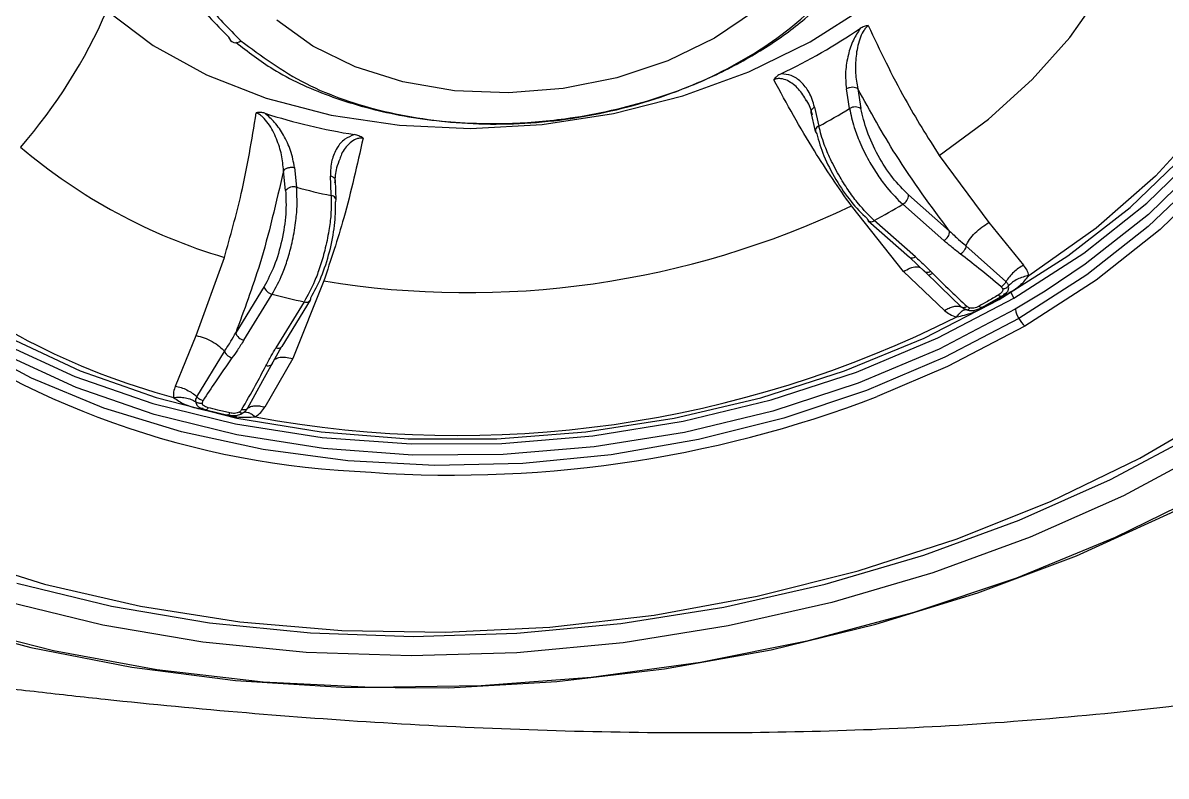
# Model space of a CAD drawing. Extents: x 525 to 613, y 487 to 635.
# Drawn here: x 582.59 to 584.257, y 575.948 to 577.046 of the extents above; entities that cross this region are included whole.
import ezdxf

# ---------------------------------------------------------------- set-up
doc = ezdxf.new("R2010")
doc.units = 0
doc.header["$MEASUREMENT"] = 0
doc.layers.add('1', color=4, linetype='Continuous')
doc.layers.add('STD TEST', color=3, linetype='Continuous')

# ---------------------------------------------------------------- blocks, each defined once
blk = doc.blocks.new('2023 VANGUARD')
at = {"layer": '1', "color": 3, "linetype": 'Continuous', "lineweight": 25}
for p, q in [((14.8478, -15.741), (14.8524, -15.7696)), ((14.7847, -15.7676), (14.7909, -15.7953)), ((14.7795, -15.7751), (14.7858, -15.8034)), ((14.9666, -15.8382), (15.0389, -15.936)), ((14.0262, -15.8558), (14.0292, -15.8845)), ((14.0132, -15.8891), (14.0102, -15.8603)), ((14.0872, -15.9031), (14.0858, -15.8741)), ((14.9817, -15.9485), (14.9216, -15.8956)), ((14.9143, -16.0073), (14.8384, -15.9116)), ((14.9132, -15.9093), (14.9733, -15.9622)), ((14.8629, -15.9333), (14.923, -15.9862)), ((14.9319, -15.9859), (14.8718, -15.933)), ((15.0389, -15.936), (15.0896, -15.9981)), ((15.0055, -15.9699), (15.0638, -16.022)), ((13.8828, -16.1006), (13.9239, -15.9867)), ((14.9237, -15.9868), (14.9456, -16.0076)), ((14.9683, -16.0295), (14.9434, -16.0054)), ((14.0689, -16.0211), (14.0236, -16.1341)), ((14.9741, -16.0642), (14.9143, -16.0073)), ((14.9569, -16.0103), (14.951, -16.0132)), ((13.9819, -16.0294), (13.9405, -16.0967)), ((13.9523, -16.1076), (13.9937, -16.0403)), ((14.999, -16.0591), (14.9683, -16.0295)), ((15.065, -16.0375), (15.065, -16.0376)), ((15.0711, -16.038), (15.0754, -16.0461)), ((15.1211, -16.0359), (15.0775, -16.0623)), ((14.0405, -16.0514), (13.9991, -16.1187)), ((14.008, -16.1164), (14.0495, -16.049)), ((15.0288, -16.0598), (15.0569, -16.0438)), ((15.0034, -16.0626), (15.0036, -16.0621)), ((15.0037, -16.0621), (15.0077, -16.0633)), ((13.8525, -16.1743), (13.8828, -16.1006)), ((13.9927, -16.1433), (14.0074, -16.1172)), ((13.8839, -16.19), (13.9241, -16.1239)), ((14.0236, -16.1341), (13.9831, -16.2053)), ((13.9942, -16.1406), (13.9797, -16.1668)), ((13.9797, -16.1668), (13.9572, -16.2074)), ((13.8873, -16.2051), (13.8873, -16.2051)), ((13.8971, -16.2089), (13.9289, -16.2165)), ((13.9501, -16.2139), (13.9533, -16.2119)), ((13.9534, -16.2118), (13.9543, -16.2123))]:
    blk.add_line(p, q, dxfattribs=at)
at = {"layer": '1', "color": 3, "linetype": 'Continuous', "lineweight": 25, "flags": 128}
for points in [[(13.5294, -16.5227), (13.6745, -16.5599), (13.8252, -16.5875), (13.9803, -16.6053), (14.1384, -16.6131), (14.2983, -16.611), (14.4587, -16.5989), (14.6183, -16.5769), (14.7759, -16.5452), (14.9302, -16.5041), (15.0798, -16.4538), (15.2237, -16.3948), (15.3607, -16.3276)], [(15.3638, -16.2655), (15.2353, -16.3341), (15.0993, -16.3946), (14.9571, -16.4468), (14.8099, -16.49), (14.6589, -16.524), (14.5054, -16.5484), (14.3507, -16.563), (14.1962, -16.5678), (14.0431, -16.5626), (13.8927, -16.5475), (13.7465, -16.5227), (13.6054, -16.4884)], [(13.6212, -16.4616), (13.7592, -16.4953), (13.9023, -16.5196), (14.0495, -16.5343), (14.1993, -16.5394), (14.3506, -16.5347), (14.502, -16.5204), (14.6522, -16.4965), (14.8, -16.4633), (14.9441, -16.421), (15.0833, -16.3699), (15.2163, -16.3106), (15.3421, -16.2436)], [(15.3425, -14.9056), (15.4167, -14.9784), (15.4777, -15.0574), (15.5249, -15.1416), (15.5576, -15.2299), (15.5754, -15.3212), (15.5782, -15.4143), (15.5658, -15.5081), (15.5384, -15.6013), (15.4964, -15.6929), (15.4403, -15.7817), (15.3708, -15.8665), (15.2888, -15.9463), (15.1953, -16.0201), (15.0914, -16.087)], [(15.4145, -14.9924), (15.4573, -15.0501), (15.5037, -15.1329), (15.5359, -15.2197), (15.5534, -15.3094), (15.5561, -15.401), (15.5439, -15.4932), (15.517, -15.5849), (15.4757, -15.6749), (15.4205, -15.7622), (15.3522, -15.8456), (15.2716, -15.9241), (15.1796, -15.9966), (15.1211, -16.0359)], [(14.7394, -15.2197), (14.7805, -15.264), (14.8091, -15.3134), (14.8243, -15.3663), (14.8258, -15.4212), (14.8134, -15.4763), (14.7875, -15.5301), (14.7489, -15.5808), (14.6988, -15.6269), (14.6388, -15.6671), (14.5705, -15.7), (14.4962, -15.7248), (14.418, -15.7406), (14.3384, -15.747), (14.2598, -15.7438), (14.1844, -15.731), (14.1148, -15.7091), (14.0528, -15.6787), (14.0006, -15.6408)], [(15.0754, -16.0461), (15.1775, -15.9804), (15.2694, -15.9079), (15.3501, -15.8294), (15.4184, -15.746), (15.4736, -15.6587), (15.5149, -15.5687), (15.5418, -15.477), (15.554, -15.3847), (15.5513, -15.2932), (15.551, -15.2905)], [(15.5569, -15.2913), (15.5631, -15.3473), (15.5615, -15.4365), (15.546, -15.5259), (15.5167, -15.6147), (15.474, -15.7016), (15.4185, -15.7858), (15.3507, -15.8662), (15.2714, -15.9419), (15.1816, -16.012), (15.0824, -16.0756)], [(15.515, -15.3344), (15.5137, -15.4267), (15.4969, -15.5193), (15.4648, -15.611), (15.4178, -15.7005), (15.3567, -15.7866), (15.2821, -15.8682), (15.1952, -15.9441), (15.0971, -16.0134)], [(13.7524, -15.627), (13.8199, -15.6777), (13.898, -15.7205), (13.9851, -15.7546), (14.0795, -15.7793), (14.1794, -15.7941), (14.2827, -15.7987), (14.3874, -15.793), (14.4914, -15.7771), (14.5925, -15.7514), (14.6888, -15.7163), (14.7784, -15.6726), (14.8593, -15.6211), (14.9301, -15.5629), (14.9893, -15.4991), (15.0358, -15.431), (15.0685, -15.36)], [(14.9666, -15.8382), (15.0383, -15.7852), (15.1019, -15.7276), (15.1568, -15.6662), (15.2022, -15.6016), (15.2377, -15.5346), (15.2628, -15.4661), (15.2773, -15.3969), (15.2806, -15.3571)], [(15.0537, -16.0481), (15.1543, -15.9843), (15.245, -15.9138), (15.3248, -15.8374), (15.3925, -15.7562), (15.4475, -15.6711), (15.4889, -15.5831), (15.5163, -15.4935), (15.5289, -15.4085)], [(13.5002, -16.5173), (13.6418, -16.5552), (13.7888, -16.5839), (13.9402, -16.6034), (14.0947, -16.6135), (14.2513, -16.614), (14.4088, -16.6049), (14.5658, -16.5864), (14.7214, -16.5586), (14.8741, -16.5216), (15.023, -16.4759), (15.1668, -16.4216), (15.3045, -16.3593), (15.435, -16.2894), (15.5573, -16.2124), (15.6706, -16.1289), (15.7738, -16.0396), (15.8664, -15.9451), (15.9474, -15.8462), (16.0164, -15.7436), (16.0728, -15.6381), (16.1161, -15.5305), (16.1336, -15.4732)], [(15.0824, -16.0756), (14.9749, -16.1321), (14.8603, -16.1808), (14.7401, -16.221), (14.6155, -16.2524), (14.4881, -16.2745), (14.3594, -16.2871), (14.2309, -16.29), (14.104, -16.2833), (13.9803, -16.267), (13.8613, -16.2412), (13.7482, -16.2064), (13.6425, -16.1628), (13.5454, -16.111), (13.458, -16.0517), (13.3813, -15.9854), (13.3163, -15.913), (13.2637, -15.8354), (13.2241, -15.7534), (13.198, -15.668), (13.1857, -15.5803), (13.1854, -15.5761)], [(14.8357, -15.7697), (14.8331, -15.7537), (14.8311, -15.7411)], [(13.2685, -15.7664), (13.3078, -15.8369), (13.3656, -15.9133), (13.436, -15.9838), (13.5181, -16.0476), (13.6111, -16.1039), (13.7136, -16.1519), (13.8243, -16.1911), (13.942, -16.2209), (14.0651, -16.2411), (14.192, -16.2512), (14.3212, -16.2512), (14.4511, -16.2412), (14.58, -16.2211), (14.7062, -16.1914), (14.8283, -16.1523), (14.9446, -16.1043), (15.0537, -16.0481)], [(13.2594, -16.2958), (13.2858, -16.3112), (13.4027, -16.3705), (13.5285, -16.4213), (13.6618, -16.463), (13.8015, -16.4953), (13.9464, -16.5178), (14.0951, -16.5305), (14.2463, -16.533), (14.3986, -16.5256), (14.5506, -16.5081), (14.701, -16.4807), (14.8483, -16.4438), (14.9913, -16.3976), (15.1287, -16.3426), (15.2592, -16.2792), (15.3817, -16.2081), (15.4949, -16.1298), (15.598, -16.0451), (15.6899, -15.9548), (15.7699, -15.8596), (15.7983, -15.8205)], [(14.0798, -15.8966), (14.0791, -15.8807), (14.0785, -15.8682)], [(13.4196, -15.9901), (13.5044, -16.0548), (13.6002, -16.1117), (13.7056, -16.1602), (13.8194, -16.1995), (13.9402, -16.2293), (14.0664, -16.2491), (14.1964, -16.2587), (14.3285, -16.258), (14.4613, -16.2469), (14.5929, -16.2257), (14.7216, -16.1945), (14.846, -16.1539), (14.9644, -16.1042), (15.0754, -16.0461)], [(14.9237, -15.9868), (14.9236, -15.9867), (14.923, -15.9862)], [(15.0775, -16.0623), (14.9666, -16.1204), (14.8482, -16.1701), (14.7238, -16.2108), (14.595, -16.2419), (14.4634, -16.2631), (14.3307, -16.2742), (14.1985, -16.2749), (14.0685, -16.2653), (13.9423, -16.2455), (13.8216, -16.2157), (13.7078, -16.1764), (13.6023, -16.1279), (13.5066, -16.071), (13.4217, -16.0063)], [(15.0914, -16.087), (14.9786, -16.146), (14.8761, -16.1897)]]:
    blk.add_lwpolyline(points, dxfattribs=at)
at = {"layer": '1', "color": 3, "linetype": 'Continuous', "lineweight": 25}
for centre, radius, start, end in [((13.0359, -15.3137), 0.7821, 319.0802, 336.3794), ((14.3579, -14.9248), 0.8795, 295.4429, 304.1124), ((13.9405, -15.6632), 0.0106, 193.0665, 314.3196), ((14.8384, -15.7538), 0.0147, 118.5774, 120.1631), ((14.37, -15.0078), 0.893, 298.1213, 301.4341), ((14.8431, -15.7824), 0.0147, 118.5777, 120.1072), ((14.8441, -15.7835), 0.0161, 59.2217, 120.0666), ((14.2564, -14.9174), 0.9017, 252.3558, 260.8827), ((14.7926, -15.8018), 0.00668, 104.7508, 224.9303), ((14.1558, -15.2032), 0.8171, 229.6548, 253.5117), ((14.025, -15.8999), 0.016, 74.6464, 137.2246), ((14.2663, -15.0003), 0.9155, 254.9901, 258.2484), ((14.08, -15.9034), 0.00681, 333.4469, 91.834), ((14.9057, -15.8953), 0.016, 298.2138, 358.8627), ((14.2784, -14.7358), 1.3023, 260.7424, 295.4665), ((14.3811, -15.0274), 1.03, 298.4508, 301.1046), ((14.8674, -15.9284), 0.00638, 195.5035, 314.178), ((14.9657, -15.9481), 0.016, 298.2138, 358.8632), ((14.1184, -15.1885), 1.0378, 229.7832, 255.0077), ((14.927, -15.9792), 0.00831, 246.5873, 305.767), ((14.1774, -15.0663), 1.2336, 231.3731, 267.0504), ((13.9968, -16.025), 0.0156, 196.4121, 258.4804), ((14.2614, -15.0188), 1.056, 255.3142, 257.9243), ((14.0436, -16.0455), 0.00662, 242.7404, 358.8755), ((15.0526, -16.0443), 0.00391, 255.15, 286.732), ((14.2637, -14.6248), 1.6215, 259.5178, 296.6911), ((15.1159, -16.0558), 0.0389, 189.7466, 210.6956), ((15.1191, -16.0557), 0.0417, 208.4989, 228.5023), ((13.9554, -16.0923), 0.0156, 196.4119, 258.4803), ((14.0019, -16.1113), 0.00793, 249.0773, 320.2842), ((14.2568, -14.5704), 1.7337, 265.2733, 290.9303)]:
    blk.add_arc(centre, radius, start, end, dxfattribs=at)
for points, knots in [([(18.0731, -14.2248), (18.0717, -14.2358), (18.0688, -14.2578), (18.0641, -14.2907), (18.0589, -14.3235), (18.0534, -14.3562), (18.0474, -14.3887), (18.0411, -14.4211), (18.0344, -14.4534), (18.0274, -14.4855), (18.0199, -14.5176), (18.012, -14.5495), (18.0038, -14.5813), (17.9952, -14.613), (17.9862, -14.6445), (17.9768, -14.6759), (17.967, -14.7072), (17.9569, -14.7384), (17.9463, -14.7694), (17.9221, -14.8381), (17.8808, -14.9433), (17.8154, -15.0848), (17.7409, -15.2236), (17.6263, -15.4082), (17.4582, -15.6291), (17.2508, -15.8364), (17.0642, -15.9881), (16.9112, -16.0962), (16.7479, -16.1961), (16.5561, -16.2972), (16.3331, -16.3952), (16.076, -16.4851), (15.7678, -16.5681), (15.401, -16.6351), (14.9898, -16.6742), (14.5709, -16.684), (14.2294, -16.6717), (13.9533, -16.6514), (13.7858, -16.6354), (13.6519, -16.6206), (13.5528, -16.6087), (13.4518, -16.5957), (13.3841, -16.5863), (13.3499, -16.5815)], [0, 0, 0, 0, 0.007152, 0.014277, 0.021376, 0.028448, 0.035495, 0.042518, 0.049515, 0.056489, 0.06344, 0.070368, 0.077274, 0.084158, 0.091021, 0.097864, 0.104687, 0.11149, 0.118275, 0.125042, 0.156607, 0.187561, 0.219175, 0.250063, 0.31393, 0.375018, 0.406447, 0.437518, 0.468819, 0.500028, 0.541236, 0.582742, 0.624999, 0.685774, 0.749971, 0.81025, 0.874963, 0.905649, 0.937484, 0.952618, 0.96808, 0.983873, 1, 1, 1, 1]), ([(13.1799, -17.2191), (13.1992, -17.2203), (13.2378, -17.2226), (13.2955, -17.2257), (13.3529, -17.2285), (13.4099, -17.231), (13.4665, -17.2331), (13.5227, -17.2349), (13.5785, -17.2364), (13.6928, -17.2387), (13.864, -17.2397), (14.1751, -17.2338), (14.5605, -17.2108), (15.0293, -17.1548), (15.4876, -17.0689), (15.866, -16.9689), (16.1563, -16.8725), (16.4428, -16.7632), (16.7847, -16.6048), (17.1597, -16.3809), (17.4371, -16.171), (17.6355, -15.991), (17.7721, -15.8511), (17.8975, -15.7061), (18.0097, -15.559), (18.1103, -15.409), (18.1998, -15.2564), (18.2799, -15.0987), (18.3352, -14.971), (18.372, -14.8754), (18.3943, -14.8133), (18.4153, -14.7507), (18.4348, -14.6874), (18.453, -14.6235), (18.4697, -14.5591), (18.4851, -14.4941), (18.499, -14.4286), (18.5116, -14.3625), (18.5187, -14.3182), (18.5223, -14.296)], [0, 0, 0, 0, 0.008041, 0.01602, 0.023935, 0.031787, 0.039574, 0.047295, 0.05495, 0.062539, 0.094215, 0.125037, 0.189204, 0.250029, 0.314032, 0.37501, 0.406426, 0.437522, 0.499977, 0.562438, 0.624916, 0.655923, 0.687415, 0.718446, 0.749938, 0.780331, 0.811271, 0.842801, 0.874958, 0.887043, 0.899216, 0.911481, 0.923837, 0.936288, 0.948834, 0.961477, 0.974218, 0.987059, 1, 1, 1, 1]), ([(14.792, -15.1897), (14.762, -15.1674), (14.7028, -15.1235), (14.584, -15.083), (14.4541, -15.0648), (14.3181, -15.0712), (14.1857, -15.1013), (14.0656, -15.1533), (13.9656, -15.2236), (13.8924, -15.3075), (13.8564, -15.3875), (13.8461, -15.4562), (13.8502, -15.5119), (13.8671, -15.5659), (13.8974, -15.6205), (13.9302, -15.6531), (13.9479, -15.6708)], [0, 0, 0, 0, 0.084322, 0.166561, 0.248777, 0.33096, 0.413113, 0.495267, 0.577423, 0.659581, 0.741762, 0.791173, 0.840598, 0.890044, 0.940333, 1, 1, 1, 1]), ([(13.9479, -15.6708), (13.9779, -15.6931), (14.0372, -15.7371), (14.1559, -15.7775), (14.2858, -15.7957), (14.4218, -15.7893), (14.5542, -15.7592), (14.6744, -15.7073), (14.7744, -15.637), (14.8475, -15.553), (14.8835, -15.473), (14.8938, -15.4043), (14.8897, -15.3486), (14.8728, -15.2946), (14.8425, -15.24), (14.8098, -15.2074), (14.792, -15.1897)], [0, 0, 0, 0, 0.084322, 0.166561, 0.248777, 0.33096, 0.413113, 0.495267, 0.577423, 0.659581, 0.741762, 0.791173, 0.840598, 0.890044, 0.940333, 1, 1, 1, 1]), ([(13.9407, -15.6732), (13.9582, -15.6867), (13.9975, -15.7173), (14.0763, -15.7533), (14.173, -15.7808), (14.2479, -15.7897), (14.2922, -15.7913), (14.304, -15.7916), (14.318, -15.7917), (14.357, -15.7912), (14.4325, -15.7852), (14.526, -15.7651), (14.6124, -15.7346), (14.6697, -15.7071), (14.7133, -15.6811), (14.7433, -15.6607), (14.7871, -15.6264), (14.8365, -15.5766), (14.8789, -15.5112), (14.9005, -15.455), (14.9086, -15.4086), (14.9115, -15.3734), (14.9065, -15.3522), (14.9045, -15.3434)], [0, 0, 0, 0, 0.059226, 0.133232, 0.210645, 0.291466, 0.298388, 0.306892, 0.316977, 0.328643, 0.391054, 0.478647, 0.531983, 0.591627, 0.6212, 0.649949, 0.677873, 0.75658, 0.827899, 0.891823, 0.932021, 0.971955, 1, 1, 1, 1]), ([(13.8304, -15.4812), (13.8329, -15.4999), (13.8387, -15.5433), (13.8722, -15.6067), (13.911, -15.6461), (13.9302, -15.6656)], [0, 0, 0, 0, 0.2753375, 0.6401356, 1, 1, 1, 1]), ([(14.8512, -15.653), (14.8477, -15.6586), (14.8399, -15.6708), (14.8331, -15.6925), (14.8289, -15.717), (14.8303, -15.7328), (14.8311, -15.7411)], [0, 0, 0, 0, 0.192524, 0.423609, 0.694681, 1, 1, 1, 1]), ([(14.8629, -15.6489), (14.8616, -15.65), (14.8589, -15.6524), (14.8544, -15.6591), (14.8485, -15.6728), (14.8446, -15.6937), (14.8437, -15.7183), (14.8464, -15.7335), (14.8478, -15.741)], [0, 0, 0, 0, 0.055233, 0.112021, 0.232223, 0.484688, 0.742737, 1, 1, 1, 1]), ([(14.8629, -15.6489), (14.8609, -15.6491), (14.8567, -15.6497), (14.8531, -15.6519), (14.8512, -15.653)], [0, 0, 0, 0, 0.492897, 1, 1, 1, 1]), ([(14.8629, -15.6489), (14.8801, -15.685), (14.9112, -15.7505), (14.9495, -15.8111), (14.9666, -15.8382)], [0, 0, 0, 0, 0.5525, 1, 1, 1, 1]), ([(14.7358, -15.7191), (14.7338, -15.7202), (14.7297, -15.7224), (14.7267, -15.7259), (14.7252, -15.7277)], [0, 0, 0, 0, 0.507105, 1, 1, 1, 1]), ([(14.7847, -15.7676), (14.7824, -15.7602), (14.7781, -15.746), (14.7659, -15.731), (14.7523, -15.7209), (14.741, -15.7196), (14.7358, -15.7191)], [0, 0, 0, 0, 0.305289, 0.576375, 0.807463, 1, 1, 1, 1]), ([(14.7731, -15.7583), (14.7694, -15.7524), (14.762, -15.7408), (14.7488, -15.7299), (14.7373, -15.7261), (14.7304, -15.726), (14.7269, -15.7271), (14.7252, -15.7277)], [0, 0, 0, 0, 0.34179, 0.68464, 0.847875, 0.924993, 1, 1, 1, 1]), ([(14.8384, -15.9116), (14.82, -15.8852), (14.7789, -15.8262), (14.7443, -15.7627), (14.7252, -15.7277)], [0, 0, 0, 0, 0.447508, 1, 1, 1, 1]), ([(14.9817, -15.9485), (14.9548, -15.9123), (14.9067, -15.8476), (14.8658, -15.7736), (14.8478, -15.741)], [0, 0, 0, 0, 0.559798, 1, 1, 1, 1]), ([(14.7817, -15.7788), (14.7796, -15.7716), (14.7774, -15.7642), (14.7732, -15.7584), (14.7731, -15.7583)], [0, 0, 0, 0, 0.975858, 1, 1, 1, 1]), ([(14.8357, -15.7697), (14.8376, -15.7787), (14.8409, -15.7943), (14.851, -15.8205), (14.8628, -15.8444), (14.8764, -15.8666), (14.8931, -15.8895), (14.9054, -15.9017), (14.9132, -15.9093)], [0, 0, 0, 0, 0.189178, 0.329349, 0.49967, 0.644705, 0.776575, 1, 1, 1, 1]), ([(14.9216, -15.8956), (14.9138, -15.8877), (14.8982, -15.8721), (14.8767, -15.8384), (14.8598, -15.8022), (14.8548, -15.7804), (14.8524, -15.7696)], [0, 0, 0, 0, 0.249646, 0.500117, 0.750527, 1, 1, 1, 1]), ([(13.9239, -15.9867), (13.9327, -15.9559), (13.9523, -15.887), (13.964, -15.8155), (13.9705, -15.776)], [0, 0, 0, 0, 0.447508, 1, 1, 1, 1]), ([(13.9831, -15.7766), (13.981, -15.7761), (13.9768, -15.775), (13.9726, -15.7756), (13.9705, -15.776)], [0, 0, 0, 0, 0.507105, 1, 1, 1, 1]), ([(14.0102, -15.8603), (14.0095, -15.8526), (14.0081, -15.8373), (14.0006, -15.8139), (13.9912, -15.7949), (13.9816, -15.7834), (13.9754, -15.7782), (13.9721, -15.7767), (13.9705, -15.776)], [0, 0, 0, 0, 0.2572626, 0.5153121, 0.7677773, 0.8879789, 0.944767, 1, 1, 1, 1]), ([(14.0262, -15.8558), (14.0247, -15.8475), (14.0219, -15.8319), (14.0113, -15.8095), (13.9989, -15.7905), (13.988, -15.781), (13.9831, -15.7766)], [0, 0, 0, 0, 0.305289, 0.576375, 0.807463, 1, 1, 1, 1]), ([(14.7879, -15.8065), (14.7909, -15.8171), (14.7969, -15.8382), (14.8152, -15.8736), (14.8376, -15.9068), (14.8534, -15.9224), (14.8612, -15.9301)], [0, 0, 0, 0, 0.249697, 0.500187, 0.750582, 1, 1, 1, 1]), ([(14.8718, -15.933), (14.864, -15.9254), (14.8517, -15.9132), (14.8348, -15.8905), (14.8207, -15.8686), (14.8083, -15.845), (14.7973, -15.8193), (14.7932, -15.8041), (14.7909, -15.7953)], [0, 0, 0, 0, 0.223173, 0.354792, 0.499492, 0.670253, 0.81071, 1, 1, 1, 1]), ([(14.1262, -15.813), (14.1175, -15.852), (14.1018, -15.9226), (14.0791, -15.9907), (14.0689, -16.0211)], [0, 0, 0, 0, 0.5525002, 1, 1, 1, 1]), ([(14.1135, -15.8077), (14.1086, -15.8097), (14.0978, -15.814), (14.0873, -15.8276), (14.0793, -15.8455), (14.0788, -15.8604), (14.0785, -15.8682)], [0, 0, 0, 0, 0.192524, 0.423609, 0.694681, 1, 1, 1, 1]), ([(14.1262, -15.813), (14.1244, -15.8129), (14.1207, -15.8128), (14.1139, -15.8148), (14.1039, -15.8217), (14.096, -15.8321), (14.093, -15.8411), (14.0922, -15.8435)], [0, 0, 0, 0, 0.0957887, 0.1942745, 0.4027363, 0.8405785, 1, 1, 1, 1]), ([(14.1262, -15.813), (14.1242, -15.8117), (14.1203, -15.8091), (14.1158, -15.8082), (14.1135, -15.8077)], [0, 0, 0, 0, 0.492897, 1, 1, 1, 1]), ([(14.0922, -15.8435), (14.0905, -15.8477), (14.086, -15.8584), (14.0853, -15.8706), (14.0848, -15.8781)], [0, 0, 0, 0, 0.392371, 1, 1, 1, 1]), ([(14.0102, -15.8603), (13.9995, -15.9065), (13.9805, -15.989), (13.9527, -16.0638), (13.9405, -16.0967)], [0, 0, 0, 0, 0.559798, 1, 1, 1, 1]), ([(14.0132, -15.8891), (14.0137, -15.9002), (14.0147, -15.9225), (14.0084, -15.9621), (13.9973, -16.0004), (13.987, -16.0197), (13.9819, -16.0294)], [0, 0, 0, 0, 0.249697, 0.500187, 0.750582, 1, 1, 1, 1]), ([(13.9937, -16.0403), (13.9989, -16.0308), (14.0071, -16.0157), (14.0165, -15.9891), (14.0234, -15.964), (14.028, -15.9377), (14.0306, -15.9097), (14.0297, -15.8937), (14.0292, -15.8845)], [0, 0, 0, 0, 0.223173, 0.354792, 0.499492, 0.670253, 0.81071, 1, 1, 1, 1]), ([(14.0798, -15.8966), (14.0799, -15.9057), (14.08, -15.9214), (14.0764, -15.9492), (14.071, -15.9752), (14.0637, -16.0002), (14.0539, -16.0268), (14.0457, -16.0419), (14.0405, -16.0514)], [0, 0, 0, 0, 0.189178, 0.329349, 0.49967, 0.644705, 0.776575, 1, 1, 1, 1]), ([(14.0502, -16.0456), (14.0554, -16.036), (14.0658, -16.0166), (14.078, -15.9786), (14.0858, -15.9394), (14.086, -15.9174), (14.0861, -15.9064)], [0, 0, 0, 0, 0.249644, 0.500118, 0.750531, 1, 1, 1, 1]), ([(15.0055, -15.9699), (15.007, -15.9669), (15.0101, -15.9608), (15.0186, -15.9511), (15.0285, -15.9423), (15.0355, -15.938), (15.0389, -15.936)], [0, 0, 0, 0, 0.250711, 0.510511, 0.764609, 1, 1, 1, 1]), ([(14.9817, -15.9485), (14.986, -15.9525), (14.9938, -15.9598), (15.0019, -15.9668), (15.0055, -15.9699)], [0, 0, 0, 0, 0.558531, 1, 1, 1, 1]), ([(14.9976, -15.9819), (14.9929, -15.9783), (14.9846, -15.9719), (14.9767, -15.9652), (14.9733, -15.9622)], [0, 0, 0, 0, 0.559985, 1, 1, 1, 1]), ([(15.0055, -15.9699), (15.0053, -15.971), (15.0048, -15.9732), (15.003, -15.9766), (15.0005, -15.9798), (14.9985, -15.9812), (14.9976, -15.9819)], [0, 0, 0, 0, 0.243098, 0.5, 0.756902, 1, 1, 1, 1]), ([(14.9319, -15.9859), (14.9361, -15.9897), (14.9437, -15.9966), (14.9508, -16.0038), (14.9539, -16.0069)], [0, 0, 0, 0, 0.559985, 1, 1, 1, 1]), ([(15.0569, -16.0297), (15.046, -16.0206), (15.0267, -16.0045), (15.0065, -15.9888), (14.9976, -15.9819)], [0, 0, 0, 0, 0.559998, 1, 1, 1, 1]), ([(14.9143, -16.0073), (14.9175, -16.0055), (14.9243, -16.0019), (14.9331, -15.9997), (14.9369, -16.0007), (14.9387, -16.0012)], [0, 0, 0, 0, 0.334317, 0.695202, 1, 1, 1, 1]), ([(14.9434, -16.0054), (14.9439, -16.0061), (14.9449, -16.0075), (14.9475, -16.0084), (14.9506, -16.0083), (14.9528, -16.0074), (14.9539, -16.0069)], [0, 0, 0, 0, 0.243098, 0.5, 0.756902, 1, 1, 1, 1]), ([(14.9539, -16.0069), (14.9636, -16.0166), (14.9809, -16.0339), (14.9991, -16.0508), (15.0071, -16.0582)], [0, 0, 0, 0, 0.559997, 1, 1, 1, 1]), ([(15.0896, -15.9981), (15.0871, -15.9995), (15.0821, -16.0023), (15.075, -16.0081), (15.0686, -16.0148), (15.0654, -16.0196), (15.0638, -16.022)], [0, 0, 0, 0, 0.243533, 0.495782, 0.750225, 1, 1, 1, 1]), ([(15.0971, -16.0134), (15.0965, -16.0107), (15.0952, -16.0053), (15.0914, -16.0005), (15.0896, -15.9981)], [0, 0, 0, 0, 0.504199, 1, 1, 1, 1]), ([(15.0638, -16.022), (15.0634, -16.0227), (15.0626, -16.0243), (15.0609, -16.0264), (15.059, -16.0283), (15.0576, -16.0292), (15.0569, -16.0297)], [0, 0, 0, 0, 0.246698, 0.5, 0.753302, 1, 1, 1, 1]), ([(15.0638, -16.022), (15.0647, -16.0229), (15.0665, -16.0249), (15.0672, -16.0272), (15.0676, -16.0283)], [0, 0, 0, 0, 0.503013, 1, 1, 1, 1]), ([(15.0654, -16.0401), (15.0724, -16.036), (15.0856, -16.0283), (15.0935, -16.0181), (15.0971, -16.0134)], [0, 0, 0, 0, 0.53167, 1, 1, 1, 1]), ([(15.0971, -16.0134), (15.0943, -16.0139), (15.0885, -16.0151), (15.0804, -16.0184), (15.0731, -16.0228), (15.0694, -16.0265), (15.0676, -16.0283)], [0, 0, 0, 0, 0.243967, 0.496145, 0.750324, 1, 1, 1, 1]), ([(15.0516, -16.0481), (15.0542, -16.0466), (15.0588, -16.044), (15.0634, -16.0413), (15.0654, -16.0401)], [0, 0, 0, 0, 0.559901, 1, 1, 1, 1]), ([(15.0591, -16.0331), (15.0592, -16.0339), (15.0593, -16.0356), (15.0572, -16.0388), (15.0545, -16.0407), (15.0527, -16.0418)], [0, 0, 0, 0, 0.243345, 0.515967, 1, 1, 1, 1]), ([(15.0568, -16.0438), (15.0583, -16.043), (15.0615, -16.0412), (15.0639, -16.0389), (15.0652, -16.0377)], [0, 0, 0, 0, 0.479309, 1, 1, 1, 1]), ([(15.0591, -16.0331), (15.0589, -16.0324), (15.0584, -16.0312), (15.0573, -16.0301), (15.0569, -16.0297)], [0, 0, 0, 0, 0.562763, 1, 1, 1, 1]), ([(15.0582, -16.0428), (15.0595, -16.042), (15.0624, -16.0403), (15.0659, -16.0373), (15.0681, -16.0332), (15.0678, -16.03), (15.0676, -16.0283)], [0, 0, 0, 0, 0.210808, 0.445743, 0.703445, 1, 1, 1, 1]), ([(15.0676, -16.0283), (15.0671, -16.0289), (15.066, -16.03), (15.064, -16.0314), (15.0616, -16.0325), (15.06, -16.0329), (15.0591, -16.0331)], [0, 0, 0, 0, 0.247007, 0.5, 0.752993, 1, 1, 1, 1]), ([(15.0654, -16.0401), (15.0638, -16.0398), (15.0619, -16.0394), (15.0607, -16.0405), (15.0605, -16.0407)], [0, 0, 0, 0, 0.833776, 1, 1, 1, 1]), ([(14.992, -16.0735), (14.9997, -16.0718), (15.0162, -16.068), (15.0302, -16.0602), (15.0377, -16.056)], [0, 0, 0, 0, 0.4680648, 1, 1, 1, 1]), ([(15.0527, -16.0418), (15.0475, -16.0448), (15.0381, -16.0502), (15.0288, -16.0555), (15.0246, -16.0579)], [0, 0, 0, 0, 0.5599999, 1, 1, 1, 1]), ([(15.0377, -16.056), (15.0403, -16.0545), (15.0449, -16.0519), (15.0496, -16.0493), (15.0516, -16.0481)], [0, 0, 0, 0, 0.559843, 1, 1, 1, 1]), ([(15.0582, -16.0428), (15.0579, -16.0432), (15.0574, -16.0438), (15.0561, -16.0438), (15.0545, -16.0432), (15.0533, -16.0423), (15.0527, -16.0418)], [0, 0, 0, 0, 0.245697, 0.5, 0.754303, 1, 1, 1, 1]), ([(14.9741, -16.0642), (14.9764, -16.0629), (14.981, -16.0602), (14.9878, -16.058), (14.9941, -16.0574), (14.9974, -16.0585), (14.999, -16.0591)], [0, 0, 0, 0, 0.243533, 0.495782, 0.750225, 1, 1, 1, 1]), ([(14.9741, -16.0642), (14.9767, -16.0662), (14.9819, -16.0701), (14.9886, -16.0724), (14.992, -16.0735)], [0, 0, 0, 0, 0.495801, 1, 1, 1, 1]), ([(14.992, -16.0735), (14.9933, -16.0717), (14.9959, -16.0681), (14.9998, -16.0645), (15.0021, -16.0635), (15.0033, -16.0631)], [0, 0, 0, 0, 0.328081, 0.667202, 1, 1, 1, 1]), ([(14.999, -16.0591), (14.9995, -16.0593), (15.0006, -16.0597), (15.0027, -16.0597), (15.0049, -16.0593), (15.0063, -16.0585), (15.0071, -16.0582)], [0, 0, 0, 0, 0.246698, 0.5, 0.753302, 1, 1, 1, 1]), ([(15.0066, -16.0632), (15.0051, -16.0627), (15.0023, -16.0617), (15.0001, -16.0599), (14.999, -16.0591)], [0, 0, 0, 0, 0.494345, 1, 1, 1, 1]), ([(15.0033, -16.0631), (15.0033, -16.0631), (15.0046, -16.0625), (15.0056, -16.0628), (15.0066, -16.0632)], [0, 0, 0, 0, 0.02615, 1, 1, 1, 1]), ([(15.0066, -16.0632), (15.0089, -16.0637), (15.0132, -16.0647), (15.0199, -16.0636), (15.0254, -16.0615), (15.0286, -16.0598), (15.03, -16.0589)], [0, 0, 0, 0, 0.297153, 0.554926, 0.789648, 1, 1, 1, 1]), ([(15.0066, -16.0632), (15.0069, -16.0633), (15.0076, -16.0634), (15.0088, -16.063), (15.01, -16.062), (15.0109, -16.061), (15.0113, -16.0605)], [0, 0, 0, 0, 0.247007, 0.5, 0.752993, 1, 1, 1, 1]), ([(15.0071, -16.0582), (15.0077, -16.0587), (15.0089, -16.0597), (15.0106, -16.0602), (15.0113, -16.0605)], [0, 0, 0, 0, 0.557139, 1, 1, 1, 1]), ([(15.0246, -16.0579), (15.0234, -16.0585), (15.0209, -16.0598), (15.0172, -16.0608), (15.0139, -16.0611), (15.0121, -16.0607), (15.0113, -16.0605)], [0, 0, 0, 0, 0.3162373, 0.6051062, 0.8109219, 1, 1, 1, 1]), ([(15.03, -16.0589), (15.0298, -16.0592), (15.0293, -16.0599), (15.028, -16.0599), (15.0264, -16.0593), (15.0252, -16.0584), (15.0246, -16.0579)], [0, 0, 0, 0, 0.245697, 0.5, 0.754303, 1, 1, 1, 1]), ([(13.8828, -16.1006), (13.8866, -16.1016), (13.8946, -16.1037), (13.9066, -16.1094), (13.9173, -16.1164), (13.9219, -16.1214), (13.9241, -16.1239)], [0, 0, 0, 0, 0.235391, 0.489489, 0.749289, 1, 1, 1, 1]), ([(13.9241, -16.1239), (13.9273, -16.1189), (13.933, -16.1099), (13.9382, -16.1007), (13.9405, -16.0967)], [0, 0, 0, 0, 0.561456, 1, 1, 1, 1]), ([(13.9523, -16.1076), (13.9492, -16.1124), (13.9437, -16.121), (13.9377, -16.1295), (13.935, -16.1332)], [0, 0, 0, 0, 0.559985, 1, 1, 1, 1]), ([(13.9844, -16.145), (13.987, -16.1401), (13.9916, -16.1312), (13.9968, -16.1225), (13.9991, -16.1187)], [0, 0, 0, 0, 0.559985, 1, 1, 1, 1]), ([(13.935, -16.1332), (13.9269, -16.1448), (13.9123, -16.1654), (13.8987, -16.1863), (13.8928, -16.1955)], [0, 0, 0, 0, 0.559997, 1, 1, 1, 1]), ([(13.9241, -16.1239), (13.9246, -16.1249), (13.9256, -16.1269), (13.9283, -16.1297), (13.9316, -16.132), (13.9339, -16.1328), (13.935, -16.1332)], [0, 0, 0, 0, 0.243098, 0.5, 0.756902, 1, 1, 1, 1]), ([(13.9977, -16.1352), (13.9994, -16.1342), (14.003, -16.1321), (14.0124, -16.1318), (14.0199, -16.1333), (14.0236, -16.1341)], [0, 0, 0, 0, 0.31262, 0.669444, 1, 1, 1, 1]), ([(13.949, -16.2089), (13.9559, -16.197), (13.9682, -16.1758), (13.9794, -16.1544), (13.9844, -16.145)], [0, 0, 0, 0, 0.559998, 1, 1, 1, 1]), ([(13.9942, -16.1406), (13.9939, -16.1414), (13.9934, -16.143), (13.991, -16.1446), (13.988, -16.1454), (13.9856, -16.1451), (13.9844, -16.145)], [0, 0, 0, 0, 0.243098, 0.5, 0.756902, 1, 1, 1, 1]), ([(13.8525, -16.1743), (13.8515, -16.1771), (13.8493, -16.1827), (13.8497, -16.1882), (13.8499, -16.191)], [0, 0, 0, 0, 0.495801, 1, 1, 1, 1]), ([(13.8499, -16.191), (13.8528, -16.1907), (13.8586, -16.1902), (13.8673, -16.1912), (13.8755, -16.1934), (13.88, -16.1959), (13.8822, -16.1971)], [0, 0, 0, 0, 0.243967, 0.496145, 0.750324, 1, 1, 1, 1]), ([(13.8525, -16.1743), (13.8553, -16.1749), (13.861, -16.1762), (13.8694, -16.1798), (13.8774, -16.1844), (13.8817, -16.1881), (13.8839, -16.19)], [0, 0, 0, 0, 0.243533, 0.495782, 0.750225, 1, 1, 1, 1]), ([(13.8822, -16.1971), (13.8822, -16.1959), (13.8822, -16.1935), (13.8833, -16.1912), (13.8839, -16.19)], [0, 0, 0, 0, 0.494345, 1, 1, 1, 1]), ([(13.8839, -16.19), (13.8845, -16.1906), (13.8857, -16.1919), (13.8879, -16.1934), (13.8903, -16.1947), (13.892, -16.1952), (13.8928, -16.1955)], [0, 0, 0, 0, 0.246698, 0.5, 0.753302, 1, 1, 1, 1]), ([(13.8499, -16.191), (13.8548, -16.1945), (13.8654, -16.2021), (13.8804, -16.2057), (13.8883, -16.2077)], [0, 0, 0, 0, 0.470057, 1, 1, 1, 1]), ([(13.8822, -16.1971), (13.8829, -16.1975), (13.8842, -16.1983), (13.8865, -16.199), (13.889, -16.1995), (13.8908, -16.1994), (13.8916, -16.1994)], [0, 0, 0, 0, 0.247007, 0.5, 0.752993, 1, 1, 1, 1]), ([(13.8822, -16.1971), (13.8825, -16.1988), (13.8832, -16.202), (13.8866, -16.2052), (13.8908, -16.2072), (13.8941, -16.208), (13.8957, -16.2084)], [0, 0, 0, 0, 0.2971534, 0.5549258, 0.7896479, 1, 1, 1, 1]), ([(13.8872, -16.2053), (13.8888, -16.2061), (13.8919, -16.2078), (13.8955, -16.2085), (13.8972, -16.2089)], [0, 0, 0, 0, 0.521595, 1, 1, 1, 1]), ([(13.8883, -16.2077), (13.8897, -16.2069), (13.8914, -16.2061), (13.8927, -16.2068), (13.8929, -16.207)], [0, 0, 0, 0, 0.844807, 1, 1, 1, 1]), ([(13.8928, -16.1955), (13.8924, -16.1962), (13.8917, -16.1975), (13.8916, -16.1988), (13.8916, -16.1994)], [0, 0, 0, 0, 0.557139, 1, 1, 1, 1]), ([(13.9004, -16.2059), (13.8991, -16.2055), (13.8965, -16.2048), (13.8937, -16.2031), (13.892, -16.2013), (13.8917, -16.2), (13.8916, -16.1994)], [0, 0, 0, 0, 0.3162373, 0.6051062, 0.8109219, 1, 1, 1, 1]), ([(13.8957, -16.2084), (13.896, -16.2086), (13.8966, -16.2091), (13.8978, -16.2088), (13.8991, -16.2078), (13.9, -16.2065), (13.9004, -16.2059)], [0, 0, 0, 0, 0.245697, 0.5, 0.754303, 1, 1, 1, 1]), ([(13.9321, -16.2135), (13.9262, -16.2121), (13.9156, -16.2096), (13.905, -16.207), (13.9004, -16.2059)], [0, 0, 0, 0, 0.56, 1, 1, 1, 1]), ([(13.9831, -16.2053), (13.9805, -16.2047), (13.9752, -16.2034), (13.968, -16.2033), (13.9616, -16.2045), (13.9587, -16.2064), (13.9572, -16.2074)], [0, 0, 0, 0, 0.243533, 0.495782, 0.750225, 1, 1, 1, 1]), ([(13.9687, -16.2192), (13.9716, -16.2172), (13.9774, -16.2132), (13.9812, -16.2079), (13.9831, -16.2053)], [0, 0, 0, 0, 0.504199, 1, 1, 1, 1]), ([(13.8883, -16.2077), (13.8935, -16.209), (13.904, -16.2115), (13.9146, -16.214), (13.9199, -16.2152)], [0, 0, 0, 0, 0.4998842, 1, 1, 1, 1]), ([(13.9199, -16.2152), (13.9282, -16.2171), (13.9439, -16.2207), (13.9608, -16.2197), (13.9687, -16.2192)], [0, 0, 0, 0, 0.529731, 1, 1, 1, 1]), ([(13.9275, -16.2159), (13.9278, -16.2162), (13.9284, -16.2166), (13.9296, -16.2163), (13.9309, -16.2153), (13.9317, -16.2141), (13.9321, -16.2135)], [0, 0, 0, 0, 0.245697, 0.5, 0.754303, 1, 1, 1, 1]), ([(13.9275, -16.2159), (13.9291, -16.2163), (13.9326, -16.2171), (13.9386, -16.2176), (13.9453, -16.2167), (13.9491, -16.2146), (13.9512, -16.2135)], [0, 0, 0, 0, 0.210808, 0.445743, 0.703445, 1, 1, 1, 1]), ([(13.9457, -16.2122), (13.9447, -16.2127), (13.9426, -16.2138), (13.9377, -16.2144), (13.9343, -16.2138), (13.9321, -16.2135)], [0, 0, 0, 0, 0.243345, 0.515967, 1, 1, 1, 1]), ([(13.9457, -16.2122), (13.9465, -16.2117), (13.9478, -16.2106), (13.9487, -16.2094), (13.949, -16.2089)], [0, 0, 0, 0, 0.562763, 1, 1, 1, 1]), ([(13.9512, -16.2135), (13.9509, -16.2137), (13.9502, -16.214), (13.9489, -16.2139), (13.9474, -16.2133), (13.9463, -16.2126), (13.9457, -16.2122)], [0, 0, 0, 0, 0.247007, 0.5, 0.752993, 1, 1, 1, 1]), ([(13.9572, -16.2074), (13.9567, -16.2078), (13.9557, -16.2085), (13.9538, -16.2091), (13.9515, -16.2093), (13.9498, -16.209), (13.949, -16.2089)], [0, 0, 0, 0, 0.246698, 0.5, 0.753302, 1, 1, 1, 1]), ([(13.9572, -16.2074), (13.9564, -16.2086), (13.9548, -16.2108), (13.9524, -16.2126), (13.9512, -16.2135)], [0, 0, 0, 0, 0.503013, 1, 1, 1, 1]), ([(13.9544, -16.2124), (13.9544, -16.2124), (13.953, -16.2122), (13.9521, -16.2129), (13.9512, -16.2135)], [0, 0, 0, 0, 0.02119, 1, 1, 1, 1]), ([(13.9687, -16.2192), (13.9669, -16.2179), (13.9633, -16.2151), (13.9584, -16.2128), (13.9557, -16.2125), (13.9544, -16.2124)], [0, 0, 0, 0, 0.327508, 0.666039, 1, 1, 1, 1])]:
    blk.add_open_spline(points, degree=3, knots=knots, dxfattribs=at)
for points in [[(14.8478, -15.741), (14.8467, -15.7404), (14.8447, -15.7392), (14.8402, -15.7386), (14.8355, -15.7391), (14.8328, -15.7403), (14.8314, -15.7409)], [(14.7817, -15.7788), (14.7813, -15.7784), (14.7805, -15.7777), (14.7797, -15.7763), (14.7795, -15.7748), (14.7797, -15.7733), (14.7803, -15.7717), (14.7814, -15.7702), (14.7829, -15.7688), (14.7841, -15.768), (14.7847, -15.7676)], [(14.0102, -15.8603), (14.0106, -15.8598), (14.0113, -15.8589), (14.0129, -15.8577), (14.0148, -15.8567), (14.0169, -15.856), (14.0193, -15.8555), (14.0216, -15.8552), (14.024, -15.8553), (14.0254, -15.8556), (14.0262, -15.8558)], [(14.0848, -15.8781), (14.0851, -15.8776), (14.0857, -15.8766), (14.0859, -15.8751), (14.0858, -15.8736), (14.0851, -15.8722), (14.084, -15.8709), (14.0825, -15.8697), (14.0807, -15.8688), (14.0792, -15.8684), (14.0785, -15.8682)]]:
    blk.add_open_spline(points, degree=3, dxfattribs=at)
blk = doc.blocks.new('2026 Vanguard')
at = {"layer": 'STD TEST', "color": 1}
blk.add_blockref('2023 VANGUARD', (44.1613, 88.209), dxfattribs=at)

msp = doc.modelspace()

# ---------------------------------------------------------------- block references
at = {"layer": '1'}
msp.add_blockref('2026 Vanguard', (524.7985, 504.4821), dxfattribs=at)

doc.saveas('drawing.dxf')
